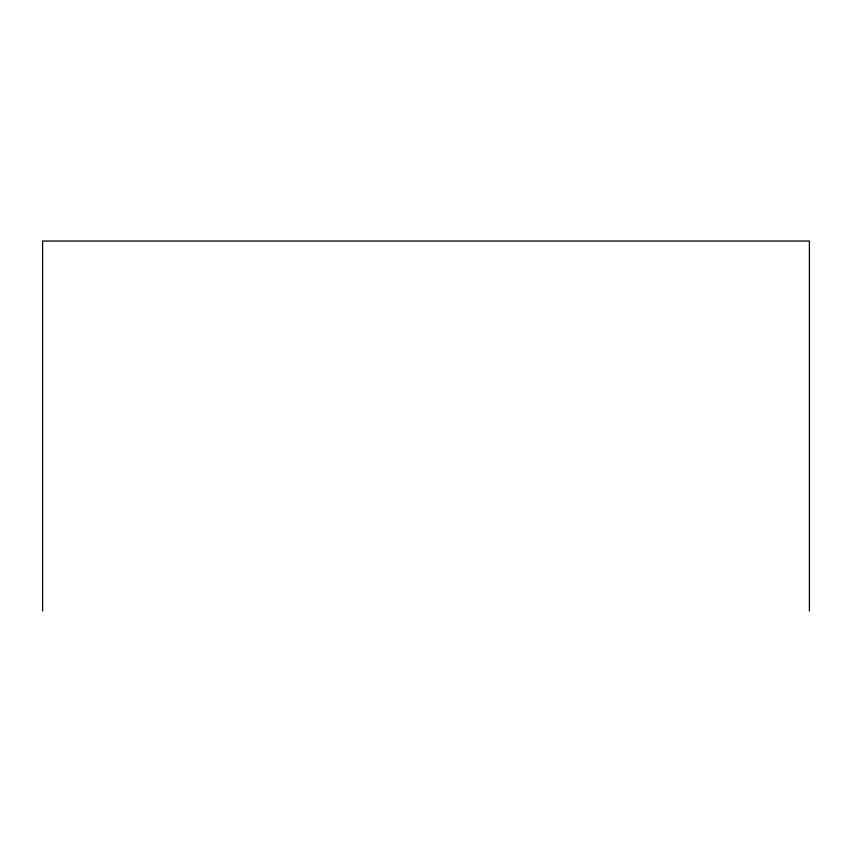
<?xml version="1.0" encoding="UTF-8"?>
<svg xmlns="http://www.w3.org/2000/svg" width="852" height="852" viewBox="0 0 852 852"><rect width="100%" height="100%" fill="white"/><g stroke="black" fill="none" stroke-linecap="round" stroke-linejoin="round"><path stroke-width="1.28" d="M809.4 610.98L809.4 241.02L42.6 241.02L42.6 610.98"/></g></svg>
